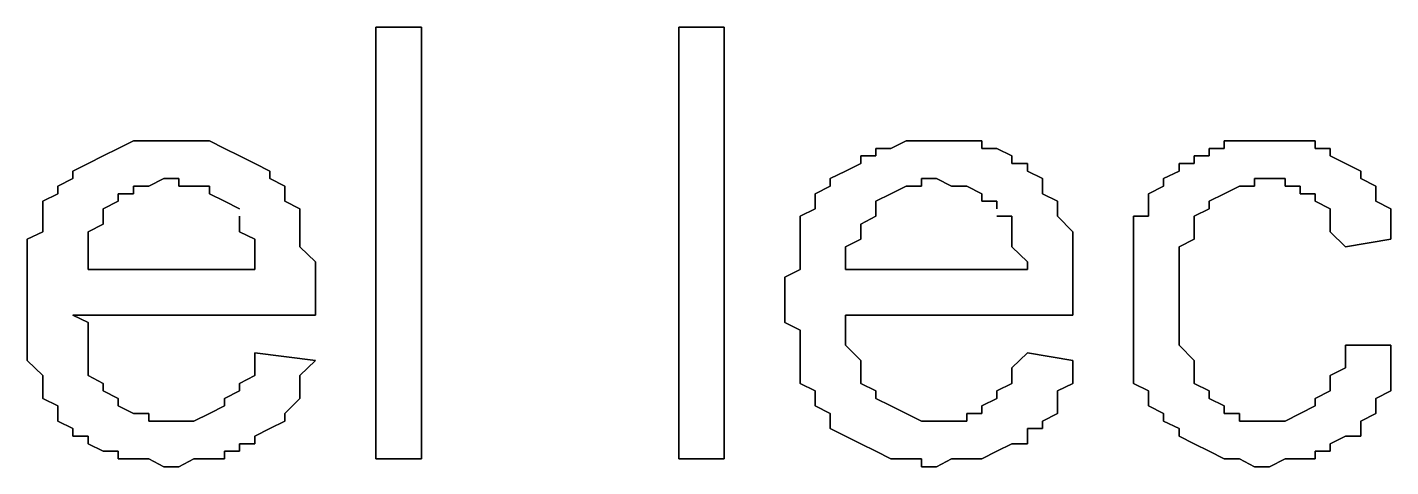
# Model space of a CAD drawing. Header units: metres. Extents: x 2.9 to 42.8, y 1.7 to 28.7.
# Drawn here: x 38.0294 to 38.3469, y 19.0235 to 19.1258 of the extents above; entities that cross this region are included whole.
import ezdxf

# ---------------------------------------------------------------- set-up
doc = ezdxf.new("R2010")
doc.units = ezdxf.units.M
doc.layers.add('GRIS', color=8, linetype='Continuous')

msp = doc.modelspace()

# ---------------------------------------------------------------- linework, layer by layer
at = {"layer": 'GRIS', "lineweight": -3}
for points in [[(38.1212, 19.1258), (38.1106, 19.1258), (38.1212, 19.1258)], [(38.1106, 19.1258), (38.1106, 19.0253), (38.1106, 19.1258)], [(38.1212, 19.0253), (38.1212, 19.1258), (38.1212, 19.0253)], [(38.1917, 19.1258), (38.1811, 19.1258), (38.1917, 19.1258)], [(38.1811, 19.1258), (38.1811, 19.0253), (38.1811, 19.1258)], [(38.1917, 19.0253), (38.1917, 19.1258), (38.1917, 19.0253)], [(38.0541, 19.0994), (38.0506, 19.0976), (38.0541, 19.0994)], [(38.0577, 19.0994), (38.0541, 19.0994), (38.0577, 19.0994)], [(38.0612, 19.0994), (38.0577, 19.0994), (38.0612, 19.0994)], [(38.0647, 19.0994), (38.0612, 19.0994), (38.0647, 19.0994)], [(38.0682, 19.0994), (38.0647, 19.0994), (38.0682, 19.0994)], [(38.0718, 19.0994), (38.0682, 19.0994), (38.0718, 19.0994)], [(38.0753, 19.0976), (38.0718, 19.0994), (38.0753, 19.0976)], [(38.2341, 19.0994), (38.2305, 19.0976), (38.2341, 19.0994)], [(38.2376, 19.0994), (38.2341, 19.0994), (38.2376, 19.0994)], [(38.2411, 19.0994), (38.2376, 19.0994), (38.2411, 19.0994)], [(38.2446, 19.0994), (38.2411, 19.0994), (38.2446, 19.0994)], [(38.2482, 19.0994), (38.2446, 19.0994), (38.2482, 19.0994)], [(38.2517, 19.0994), (38.2482, 19.0994), (38.2517, 19.0994)], [(38.2517, 19.0976), (38.2517, 19.0994), (38.2517, 19.0976)], [(38.3117, 19.0994), (38.3081, 19.0994), (38.3117, 19.0994)], [(38.3081, 19.0994), (38.3081, 19.0976), (38.3081, 19.0994)], [(38.3152, 19.0994), (38.3117, 19.0994), (38.3152, 19.0994)], [(38.3187, 19.0994), (38.3152, 19.0994), (38.3187, 19.0994)], [(38.3223, 19.0994), (38.3187, 19.0994), (38.3223, 19.0994)], [(38.3258, 19.0994), (38.3223, 19.0994), (38.3258, 19.0994)], [(38.3293, 19.0994), (38.3258, 19.0994), (38.3293, 19.0994)], [(38.3293, 19.0976), (38.3293, 19.0994), (38.3293, 19.0976)], [(38.0471, 19.0959), (38.0436, 19.0941), (38.0471, 19.0959)], [(38.0506, 19.0976), (38.0471, 19.0959), (38.0506, 19.0976)], [(38.0788, 19.0959), (38.0753, 19.0976), (38.0788, 19.0959)], [(38.0824, 19.0941), (38.0788, 19.0959), (38.0824, 19.0941)], [(38.227, 19.0959), (38.2235, 19.0959), (38.227, 19.0959)], [(38.2235, 19.0959), (38.2235, 19.0941), (38.2235, 19.0959)], [(38.2305, 19.0976), (38.227, 19.0976), (38.2305, 19.0976)], [(38.227, 19.0976), (38.227, 19.0959), (38.227, 19.0976)], [(38.2552, 19.0976), (38.2517, 19.0976), (38.2552, 19.0976)], [(38.2587, 19.0959), (38.2552, 19.0976), (38.2587, 19.0959)], [(38.2587, 19.0941), (38.2587, 19.0959), (38.2587, 19.0941)], [(38.3046, 19.0959), (38.3011, 19.0959), (38.3046, 19.0959)], [(38.3011, 19.0959), (38.3011, 19.0941), (38.3011, 19.0959)], [(38.3081, 19.0976), (38.3046, 19.0976), (38.3081, 19.0976)], [(38.3046, 19.0976), (38.3046, 19.0959), (38.3046, 19.0976)], [(38.3328, 19.0976), (38.3293, 19.0976), (38.3328, 19.0976)], [(38.3328, 19.0959), (38.3328, 19.0976), (38.3328, 19.0959)], [(38.3364, 19.0941), (38.3328, 19.0959), (38.3364, 19.0941)], [(38.0436, 19.0941), (38.04, 19.0923), (38.0436, 19.0941)], [(38.04, 19.0923), (38.04, 19.0906), (38.04, 19.0923)], [(38.0859, 19.0923), (38.0824, 19.0941), (38.0859, 19.0923)], [(38.0859, 19.0906), (38.0859, 19.0923), (38.0859, 19.0906)], [(38.2199, 19.0923), (38.2164, 19.0906), (38.2199, 19.0923)], [(38.2235, 19.0941), (38.2199, 19.0923), (38.2235, 19.0941)], [(38.2623, 19.0941), (38.2587, 19.0941), (38.2623, 19.0941)], [(38.2623, 19.0923), (38.2623, 19.0941), (38.2623, 19.0923)], [(38.2658, 19.0906), (38.2623, 19.0923), (38.2658, 19.0906)], [(38.2976, 19.0923), (38.294, 19.0906), (38.2976, 19.0923)], [(38.3011, 19.0941), (38.2976, 19.0941), (38.3011, 19.0941)], [(38.2976, 19.0941), (38.2976, 19.0923), (38.2976, 19.0941)], [(38.3399, 19.0923), (38.3364, 19.0941), (38.3399, 19.0923)], [(38.3399, 19.0906), (38.3399, 19.0923), (38.3399, 19.0906)], [(38.04, 19.0906), (38.0365, 19.0888), (38.04, 19.0906)], [(38.0365, 19.0888), (38.0365, 19.087), (38.0365, 19.0888)], [(38.0541, 19.087), (38.0541, 19.0888), (38.0541, 19.087)], [(38.0541, 19.0888), (38.0577, 19.0888), (38.0541, 19.0888)], [(38.0577, 19.0888), (38.0612, 19.0906), (38.0577, 19.0888)], [(38.0612, 19.0906), (38.0647, 19.0906), (38.0612, 19.0906)], [(38.0647, 19.0906), (38.0647, 19.0888), (38.0647, 19.0906)], [(38.0647, 19.0888), (38.0682, 19.0888), (38.0647, 19.0888)], [(38.0682, 19.0888), (38.0718, 19.0888), (38.0682, 19.0888)], [(38.0718, 19.0888), (38.0718, 19.087), (38.0718, 19.0888)], [(38.0894, 19.0888), (38.0859, 19.0906), (38.0894, 19.0888)], [(38.0894, 19.087), (38.0894, 19.0888), (38.0894, 19.087)], [(38.2164, 19.0888), (38.2129, 19.087), (38.2164, 19.0888)], [(38.2164, 19.0906), (38.2164, 19.0888), (38.2164, 19.0906)], [(38.2305, 19.087), (38.2341, 19.0888), (38.2305, 19.087)], [(38.2341, 19.0888), (38.2376, 19.0888), (38.2341, 19.0888)], [(38.2376, 19.0888), (38.2376, 19.0906), (38.2376, 19.0888)], [(38.2376, 19.0906), (38.2411, 19.0906), (38.2376, 19.0906)], [(38.2411, 19.0906), (38.2446, 19.0888), (38.2411, 19.0906)], [(38.2446, 19.0888), (38.2482, 19.0888), (38.2446, 19.0888)], [(38.2482, 19.0888), (38.2517, 19.087), (38.2482, 19.0888)], [(38.2658, 19.0888), (38.2658, 19.0906), (38.2658, 19.0888)], [(38.2658, 19.087), (38.2658, 19.0888), (38.2658, 19.087)], [(38.294, 19.0888), (38.2905, 19.087), (38.294, 19.0888)], [(38.294, 19.0906), (38.294, 19.0888), (38.294, 19.0906)], [(38.3081, 19.087), (38.3117, 19.0888), (38.3081, 19.087)], [(38.3117, 19.0888), (38.3152, 19.0888), (38.3117, 19.0888)], [(38.3152, 19.0888), (38.3152, 19.0906), (38.3152, 19.0888)], [(38.3152, 19.0906), (38.3187, 19.0906), (38.3152, 19.0906)], [(38.3187, 19.0906), (38.3223, 19.0906), (38.3187, 19.0906)], [(38.3223, 19.0906), (38.3223, 19.0888), (38.3223, 19.0906)], [(38.3223, 19.0888), (38.3258, 19.0888), (38.3223, 19.0888)], [(38.3258, 19.0888), (38.3258, 19.087), (38.3258, 19.0888)], [(38.3434, 19.0888), (38.3399, 19.0906), (38.3434, 19.0888)], [(38.3434, 19.087), (38.3434, 19.0888), (38.3434, 19.087)], [(38.0365, 19.087), (38.033, 19.0853), (38.0365, 19.087)], [(38.033, 19.0853), (38.033, 19.0835), (38.033, 19.0853)], [(38.0471, 19.0835), (38.0506, 19.0853), (38.0471, 19.0835)], [(38.0506, 19.0853), (38.0506, 19.087), (38.0506, 19.0853)], [(38.0506, 19.087), (38.0541, 19.087), (38.0506, 19.087)], [(38.0718, 19.087), (38.0753, 19.0853), (38.0718, 19.087)], [(38.0753, 19.0853), (38.0788, 19.0835), (38.0753, 19.0853)], [(38.0894, 19.0853), (38.0894, 19.087), (38.0894, 19.0853)], [(38.0929, 19.0835), (38.0894, 19.0853), (38.0929, 19.0835)], [(38.2129, 19.087), (38.2129, 19.0853), (38.2129, 19.087)], [(38.2129, 19.0853), (38.2129, 19.0835), (38.2129, 19.0853)], [(38.227, 19.0853), (38.2305, 19.087), (38.227, 19.0853)], [(38.227, 19.0835), (38.227, 19.0853), (38.227, 19.0835)], [(38.2517, 19.087), (38.2517, 19.0853), (38.2517, 19.087)], [(38.2517, 19.0853), (38.2552, 19.0853), (38.2517, 19.0853)], [(38.2552, 19.0853), (38.2552, 19.0835), (38.2552, 19.0853)], [(38.2693, 19.0853), (38.2658, 19.087), (38.2693, 19.0853)], [(38.2693, 19.0835), (38.2693, 19.0853), (38.2693, 19.0835)], [(38.2905, 19.087), (38.2905, 19.0853), (38.2905, 19.087)], [(38.2905, 19.0853), (38.2905, 19.0818), (38.2905, 19.0853)], [(38.3046, 19.0853), (38.3081, 19.087), (38.3046, 19.0853)], [(38.3046, 19.0835), (38.3046, 19.0853), (38.3046, 19.0835)], [(38.3258, 19.087), (38.3293, 19.087), (38.3258, 19.087)], [(38.3293, 19.087), (38.3293, 19.0853), (38.3293, 19.087)], [(38.3293, 19.0853), (38.3328, 19.0835), (38.3293, 19.0853)], [(38.3434, 19.0853), (38.3434, 19.087), (38.3434, 19.0853)], [(38.3469, 19.0835), (38.3434, 19.0853), (38.3469, 19.0835)], [(38.033, 19.0835), (38.033, 19.0818), (38.033, 19.0835)], [(38.033, 19.0818), (38.033, 19.0782), (38.033, 19.0818)], [(38.0471, 19.0818), (38.0471, 19.0835), (38.0471, 19.0818)], [(38.0471, 19.08), (38.0471, 19.0818), (38.0471, 19.08)], [(38.0788, 19.0818), (38.0788, 19.0782), (38.0788, 19.0818)], [(38.0929, 19.0818), (38.0929, 19.0835), (38.0929, 19.0818)], [(38.0929, 19.0782), (38.0929, 19.0818), (38.0929, 19.0782)], [(38.2129, 19.0835), (38.2094, 19.0818), (38.2129, 19.0835)], [(38.2094, 19.0818), (38.2094, 19.0782), (38.2094, 19.0818)], [(38.2235, 19.08), (38.227, 19.0818), (38.2235, 19.08)], [(38.227, 19.0818), (38.227, 19.0835), (38.227, 19.0818)], [(38.2552, 19.0818), (38.2587, 19.0818), (38.2552, 19.0818)], [(38.2587, 19.0818), (38.2587, 19.0782), (38.2587, 19.0818)], [(38.2693, 19.0818), (38.2693, 19.0835), (38.2693, 19.0818)], [(38.2729, 19.0782), (38.2693, 19.0818), (38.2729, 19.0782)], [(38.2905, 19.0818), (38.287, 19.0818), (38.2905, 19.0818)], [(38.287, 19.0818), (38.287, 19.0782), (38.287, 19.0818)], [(38.3011, 19.0818), (38.3046, 19.0835), (38.3011, 19.0818)], [(38.3011, 19.08), (38.3011, 19.0818), (38.3011, 19.08)], [(38.3328, 19.0835), (38.3328, 19.0818), (38.3328, 19.0835)], [(38.3328, 19.0818), (38.3328, 19.08), (38.3328, 19.0818)], [(38.3469, 19.08), (38.3469, 19.0835), (38.3469, 19.08)], [(38.0436, 19.0782), (38.0471, 19.08), (38.0436, 19.0782)], [(38.2235, 19.0782), (38.2235, 19.08), (38.2235, 19.0782)], [(38.3011, 19.0782), (38.3011, 19.08), (38.3011, 19.0782)], [(38.3328, 19.08), (38.3328, 19.0782), (38.3328, 19.08)], [(38.3469, 19.0782), (38.3469, 19.08), (38.3469, 19.0782)], [(38.033, 19.0782), (38.0294, 19.0765), (38.033, 19.0782)], [(38.0294, 19.0765), (38.0294, 19.0747), (38.0294, 19.0765)], [(38.0436, 19.0765), (38.0436, 19.0782), (38.0436, 19.0765)], [(38.0436, 19.0747), (38.0436, 19.0765), (38.0436, 19.0747)], [(38.0788, 19.0782), (38.0824, 19.0765), (38.0788, 19.0782)], [(38.0824, 19.0765), (38.0824, 19.0747), (38.0824, 19.0765)], [(38.0929, 19.0765), (38.0929, 19.0782), (38.0929, 19.0765)], [(38.0929, 19.0747), (38.0929, 19.0765), (38.0929, 19.0747)], [(38.2094, 19.0782), (38.2094, 19.0765), (38.2094, 19.0782)], [(38.2094, 19.0765), (38.2094, 19.0747), (38.2094, 19.0765)], [(38.2199, 19.0747), (38.2235, 19.0765), (38.2199, 19.0747)], [(38.2235, 19.0765), (38.2235, 19.0782), (38.2235, 19.0765)], [(38.2587, 19.0782), (38.2587, 19.0765), (38.2587, 19.0782)], [(38.2587, 19.0765), (38.2587, 19.0747), (38.2587, 19.0765)], [(38.2729, 19.0765), (38.2729, 19.0782), (38.2729, 19.0765)], [(38.2729, 19.0747), (38.2729, 19.0765), (38.2729, 19.0747)], [(38.287, 19.0782), (38.287, 19.0765), (38.287, 19.0782)], [(38.287, 19.0765), (38.287, 19.0747), (38.287, 19.0765)], [(38.2976, 19.0747), (38.3011, 19.0765), (38.2976, 19.0747)], [(38.3011, 19.0765), (38.3011, 19.0782), (38.3011, 19.0765)], [(38.3328, 19.0782), (38.3364, 19.0747), (38.3328, 19.0782)], [(38.3364, 19.0747), (38.3469, 19.0765), (38.3364, 19.0747)], [(38.3469, 19.0765), (38.3469, 19.0782), (38.3469, 19.0765)], [(38.0294, 19.0747), (38.0294, 19.0729), (38.0294, 19.0747)], [(38.0294, 19.0729), (38.0294, 19.0694), (38.0294, 19.0729)], [(38.0436, 19.0712), (38.0436, 19.0747), (38.0436, 19.0712)], [(38.0824, 19.0747), (38.0824, 19.0712), (38.0824, 19.0747)], [(38.0965, 19.0712), (38.0929, 19.0747), (38.0965, 19.0712)], [(38.2094, 19.0747), (38.2094, 19.0729), (38.2094, 19.0747)], [(38.2094, 19.0729), (38.2094, 19.0694), (38.2094, 19.0729)], [(38.2199, 19.0712), (38.2199, 19.0747), (38.2199, 19.0712)], [(38.2587, 19.0747), (38.2623, 19.0712), (38.2587, 19.0747)], [(38.2729, 19.0712), (38.2729, 19.0747), (38.2729, 19.0712)], [(38.287, 19.0747), (38.287, 19.0712), (38.287, 19.0747)], [(38.2976, 19.0712), (38.2976, 19.0747), (38.2976, 19.0712)], [(38.0294, 19.0694), (38.0294, 19.0676), (38.0294, 19.0694)], [(38.0436, 19.0694), (38.0436, 19.0712), (38.0436, 19.0694)], [(38.0824, 19.0694), (38.0436, 19.0694), (38.0824, 19.0694)], [(38.0824, 19.0712), (38.0824, 19.0694), (38.0824, 19.0712)], [(38.0965, 19.0694), (38.0965, 19.0712), (38.0965, 19.0694)], [(38.0965, 19.0676), (38.0965, 19.0694), (38.0965, 19.0676)], [(38.2094, 19.0694), (38.2058, 19.0676), (38.2094, 19.0694)], [(38.2199, 19.0694), (38.2199, 19.0712), (38.2199, 19.0694)], [(38.2623, 19.0694), (38.2199, 19.0694), (38.2623, 19.0694)], [(38.2623, 19.0712), (38.2623, 19.0694), (38.2623, 19.0712)], [(38.2729, 19.0694), (38.2729, 19.0712), (38.2729, 19.0694)], [(38.2729, 19.0676), (38.2729, 19.0694), (38.2729, 19.0676)], [(38.287, 19.0712), (38.287, 19.0694), (38.287, 19.0712)], [(38.287, 19.0694), (38.287, 19.0676), (38.287, 19.0694)], [(38.2976, 19.0694), (38.2976, 19.0712), (38.2976, 19.0694)], [(38.2976, 19.0659), (38.2976, 19.0694), (38.2976, 19.0659)], [(38.0294, 19.0676), (38.0294, 19.0641), (38.0294, 19.0676)], [(38.0965, 19.0641), (38.0965, 19.0676), (38.0965, 19.0641)], [(38.2058, 19.0676), (38.2058, 19.0641), (38.2058, 19.0676)], [(38.2729, 19.0641), (38.2729, 19.0676), (38.2729, 19.0641)], [(38.287, 19.0676), (38.287, 19.0641), (38.287, 19.0676)], [(38.2976, 19.0641), (38.2976, 19.0659), (38.2976, 19.0641)], [(38.0294, 19.0641), (38.0294, 19.0623), (38.0294, 19.0641)], [(38.0965, 19.0623), (38.0965, 19.0641), (38.0965, 19.0623)], [(38.2058, 19.0641), (38.2058, 19.0623), (38.2058, 19.0641)], [(38.2729, 19.0623), (38.2729, 19.0641), (38.2729, 19.0623)], [(38.287, 19.0641), (38.287, 19.0623), (38.287, 19.0641)], [(38.2976, 19.0623), (38.2976, 19.0641), (38.2976, 19.0623)], [(38.0294, 19.0623), (38.0294, 19.0606), (38.0294, 19.0623)], [(38.0294, 19.0606), (38.0294, 19.0571), (38.0294, 19.0606)], [(38.0965, 19.0606), (38.0965, 19.0623), (38.0965, 19.0606)], [(38.0965, 19.0588), (38.0965, 19.0606), (38.0965, 19.0588)], [(38.2058, 19.0623), (38.2058, 19.0606), (38.2058, 19.0623)], [(38.2058, 19.0606), (38.2058, 19.0571), (38.2058, 19.0606)], [(38.2729, 19.0606), (38.2729, 19.0623), (38.2729, 19.0606)], [(38.2729, 19.0588), (38.2729, 19.0606), (38.2729, 19.0588)], [(38.287, 19.0623), (38.287, 19.0606), (38.287, 19.0623)], [(38.287, 19.0606), (38.287, 19.0571), (38.287, 19.0606)], [(38.2976, 19.0588), (38.2976, 19.0623), (38.2976, 19.0588)], [(38.0294, 19.0571), (38.0294, 19.0553), (38.0294, 19.0571)], [(38.0436, 19.0571), (38.04, 19.0588), (38.0436, 19.0571)], [(38.04, 19.0588), (38.0965, 19.0588), (38.04, 19.0588)], [(38.0436, 19.0535), (38.0436, 19.0571), (38.0436, 19.0535)], [(38.2058, 19.0571), (38.2094, 19.0553), (38.2058, 19.0571)], [(38.2199, 19.0571), (38.2199, 19.0588), (38.2199, 19.0571)], [(38.2199, 19.0588), (38.2729, 19.0588), (38.2199, 19.0588)], [(38.2199, 19.0535), (38.2199, 19.0571), (38.2199, 19.0535)], [(38.287, 19.0571), (38.287, 19.0553), (38.287, 19.0571)], [(38.2976, 19.0571), (38.2976, 19.0588), (38.2976, 19.0571)], [(38.2976, 19.0535), (38.2976, 19.0571), (38.2976, 19.0535)], [(38.0294, 19.0553), (38.0294, 19.0518), (38.0294, 19.0553)], [(38.0436, 19.0518), (38.0436, 19.0535), (38.0436, 19.0518)], [(38.2094, 19.0553), (38.2094, 19.0518), (38.2094, 19.0553)], [(38.2199, 19.0518), (38.2199, 19.0535), (38.2199, 19.0518)], [(38.287, 19.0553), (38.287, 19.0518), (38.287, 19.0553)], [(38.2976, 19.0518), (38.2976, 19.0535), (38.2976, 19.0518)], [(38.0294, 19.0518), (38.0294, 19.05), (38.0294, 19.0518)], [(38.0294, 19.05), (38.0294, 19.0482), (38.0294, 19.05)], [(38.0436, 19.0482), (38.0436, 19.0518), (38.0436, 19.0482)], [(38.0824, 19.05), (38.0824, 19.0465), (38.0824, 19.05)], [(38.0965, 19.0482), (38.0824, 19.05), (38.0965, 19.0482)], [(38.2094, 19.0518), (38.2094, 19.05), (38.2094, 19.0518)], [(38.2094, 19.05), (38.2094, 19.0482), (38.2094, 19.05)], [(38.2235, 19.0482), (38.2199, 19.0518), (38.2235, 19.0482)], [(38.2623, 19.05), (38.2587, 19.0465), (38.2623, 19.05)], [(38.2729, 19.0482), (38.2623, 19.05), (38.2729, 19.0482)], [(38.287, 19.0518), (38.287, 19.05), (38.287, 19.0518)], [(38.287, 19.05), (38.287, 19.0482), (38.287, 19.05)], [(38.3011, 19.0482), (38.2976, 19.0518), (38.3011, 19.0482)], [(38.3364, 19.0518), (38.3364, 19.0482), (38.3364, 19.0518)], [(38.3469, 19.0518), (38.3364, 19.0518), (38.3469, 19.0518)], [(38.3469, 19.0482), (38.3469, 19.0518), (38.3469, 19.0482)], [(38.0294, 19.0482), (38.033, 19.0447), (38.0294, 19.0482)], [(38.0436, 19.0465), (38.0436, 19.0482), (38.0436, 19.0465)], [(38.0929, 19.0447), (38.0965, 19.0482), (38.0929, 19.0447)], [(38.2094, 19.0482), (38.2094, 19.0447), (38.2094, 19.0482)], [(38.2235, 19.0465), (38.2235, 19.0482), (38.2235, 19.0465)], [(38.2729, 19.0447), (38.2729, 19.0482), (38.2729, 19.0447)], [(38.287, 19.0482), (38.287, 19.0447), (38.287, 19.0482)], [(38.3011, 19.0465), (38.3011, 19.0482), (38.3011, 19.0465)], [(38.3364, 19.0482), (38.3364, 19.0465), (38.3364, 19.0482)], [(38.3469, 19.0465), (38.3469, 19.0482), (38.3469, 19.0465)], [(38.033, 19.0447), (38.033, 19.0429), (38.033, 19.0447)], [(38.0436, 19.0447), (38.0436, 19.0465), (38.0436, 19.0447)], [(38.0471, 19.0429), (38.0436, 19.0447), (38.0471, 19.0429)], [(38.0824, 19.0447), (38.0788, 19.0429), (38.0824, 19.0447)], [(38.0824, 19.0465), (38.0824, 19.0447), (38.0824, 19.0465)], [(38.0929, 19.0429), (38.0929, 19.0447), (38.0929, 19.0429)], [(38.2094, 19.0447), (38.2094, 19.0429), (38.2094, 19.0447)], [(38.2235, 19.0447), (38.2235, 19.0465), (38.2235, 19.0447)], [(38.2235, 19.0429), (38.2235, 19.0447), (38.2235, 19.0429)], [(38.2587, 19.0465), (38.2587, 19.0447), (38.2587, 19.0465)], [(38.2587, 19.0447), (38.2587, 19.0429), (38.2587, 19.0447)], [(38.2729, 19.0429), (38.2729, 19.0447), (38.2729, 19.0429)], [(38.287, 19.0447), (38.287, 19.0429), (38.287, 19.0447)], [(38.3011, 19.0447), (38.3011, 19.0465), (38.3011, 19.0447)], [(38.3011, 19.0429), (38.3011, 19.0447), (38.3011, 19.0429)], [(38.3364, 19.0465), (38.3328, 19.0447), (38.3364, 19.0465)], [(38.3328, 19.0447), (38.3328, 19.0412), (38.3328, 19.0447)], [(38.3469, 19.0429), (38.3469, 19.0465), (38.3469, 19.0429)], [(38.033, 19.0429), (38.033, 19.0412), (38.033, 19.0429)], [(38.033, 19.0412), (38.033, 19.0394), (38.033, 19.0412)], [(38.0471, 19.0412), (38.0471, 19.0429), (38.0471, 19.0412)], [(38.0506, 19.0394), (38.0471, 19.0412), (38.0506, 19.0394)], [(38.0788, 19.0412), (38.0753, 19.0394), (38.0788, 19.0412)], [(38.0788, 19.0429), (38.0788, 19.0412), (38.0788, 19.0429)], [(38.0929, 19.0412), (38.0929, 19.0429), (38.0929, 19.0412)], [(38.0929, 19.0394), (38.0929, 19.0412), (38.0929, 19.0394)], [(38.2094, 19.0429), (38.2129, 19.0412), (38.2094, 19.0429)], [(38.2129, 19.0412), (38.2129, 19.0394), (38.2129, 19.0412)], [(38.227, 19.0412), (38.2235, 19.0429), (38.227, 19.0412)], [(38.227, 19.0394), (38.227, 19.0412), (38.227, 19.0394)], [(38.2587, 19.0429), (38.2552, 19.0412), (38.2587, 19.0429)], [(38.2552, 19.0412), (38.2552, 19.0394), (38.2552, 19.0412)], [(38.2693, 19.0412), (38.2729, 19.0429), (38.2693, 19.0412)], [(38.2693, 19.0394), (38.2693, 19.0412), (38.2693, 19.0394)], [(38.287, 19.0429), (38.2905, 19.0412), (38.287, 19.0429)], [(38.2905, 19.0412), (38.2905, 19.0394), (38.2905, 19.0412)], [(38.3046, 19.0412), (38.3011, 19.0429), (38.3046, 19.0412)], [(38.3046, 19.0394), (38.3046, 19.0412), (38.3046, 19.0394)], [(38.3328, 19.0412), (38.3293, 19.0394), (38.3328, 19.0412)], [(38.3434, 19.0394), (38.3469, 19.0412), (38.3434, 19.0394)], [(38.3469, 19.0412), (38.3469, 19.0429), (38.3469, 19.0412)], [(38.033, 19.0394), (38.0365, 19.0377), (38.033, 19.0394)], [(38.0365, 19.0377), (38.0365, 19.0359), (38.0365, 19.0377)], [(38.0506, 19.0377), (38.0506, 19.0394), (38.0506, 19.0377)], [(38.0541, 19.0359), (38.0506, 19.0377), (38.0541, 19.0359)], [(38.0753, 19.0377), (38.0718, 19.0359), (38.0753, 19.0377)], [(38.0753, 19.0394), (38.0753, 19.0377), (38.0753, 19.0394)], [(38.0894, 19.0359), (38.0929, 19.0394), (38.0894, 19.0359)], [(38.2129, 19.0394), (38.2129, 19.0377), (38.2129, 19.0394)], [(38.2129, 19.0377), (38.2164, 19.0359), (38.2129, 19.0377)], [(38.2305, 19.0377), (38.227, 19.0394), (38.2305, 19.0377)], [(38.2341, 19.0359), (38.2305, 19.0377), (38.2341, 19.0359)], [(38.2552, 19.0394), (38.2517, 19.0377), (38.2552, 19.0394)], [(38.2517, 19.0377), (38.2517, 19.0359), (38.2517, 19.0377)], [(38.2693, 19.0359), (38.2693, 19.0394), (38.2693, 19.0359)], [(38.2905, 19.0394), (38.2905, 19.0377), (38.2905, 19.0394)], [(38.2905, 19.0377), (38.294, 19.0359), (38.2905, 19.0377)], [(38.3081, 19.0377), (38.3046, 19.0394), (38.3081, 19.0377)], [(38.3081, 19.0359), (38.3081, 19.0377), (38.3081, 19.0359)], [(38.3293, 19.0377), (38.3258, 19.0359), (38.3293, 19.0377)], [(38.3293, 19.0394), (38.3293, 19.0377), (38.3293, 19.0394)], [(38.3434, 19.0377), (38.3434, 19.0394), (38.3434, 19.0377)], [(38.3434, 19.0359), (38.3434, 19.0377), (38.3434, 19.0359)], [(38.0365, 19.0359), (38.0365, 19.0341), (38.0365, 19.0359)], [(38.0577, 19.0359), (38.0541, 19.0359), (38.0577, 19.0359)], [(38.0577, 19.0341), (38.0577, 19.0359), (38.0577, 19.0341)], [(38.0718, 19.0359), (38.0682, 19.0341), (38.0718, 19.0359)], [(38.0894, 19.0341), (38.0894, 19.0359), (38.0894, 19.0341)], [(38.2164, 19.0359), (38.2164, 19.0341), (38.2164, 19.0359)], [(38.2376, 19.0341), (38.2341, 19.0359), (38.2376, 19.0341)], [(38.2517, 19.0359), (38.2482, 19.0359), (38.2517, 19.0359)], [(38.2482, 19.0359), (38.2482, 19.0341), (38.2482, 19.0359)], [(38.2658, 19.0341), (38.2693, 19.0359), (38.2658, 19.0341)], [(38.294, 19.0359), (38.294, 19.0341), (38.294, 19.0359)], [(38.3117, 19.0359), (38.3081, 19.0359), (38.3117, 19.0359)], [(38.3117, 19.0341), (38.3117, 19.0359), (38.3117, 19.0341)], [(38.3258, 19.0359), (38.3223, 19.0341), (38.3258, 19.0359)], [(38.3399, 19.0341), (38.3434, 19.0359), (38.3399, 19.0341)], [(38.0365, 19.0341), (38.04, 19.0324), (38.0365, 19.0341)], [(38.04, 19.0324), (38.04, 19.0306), (38.04, 19.0324)], [(38.0612, 19.0341), (38.0577, 19.0341), (38.0612, 19.0341)], [(38.0647, 19.0341), (38.0612, 19.0341), (38.0647, 19.0341)], [(38.0682, 19.0341), (38.0647, 19.0341), (38.0682, 19.0341)], [(38.0824, 19.0306), (38.0859, 19.0324), (38.0824, 19.0306)], [(38.0859, 19.0324), (38.0894, 19.0341), (38.0859, 19.0324)], [(38.2164, 19.0341), (38.2164, 19.0324), (38.2164, 19.0341)], [(38.2164, 19.0324), (38.2199, 19.0306), (38.2164, 19.0324)], [(38.2411, 19.0341), (38.2376, 19.0341), (38.2411, 19.0341)], [(38.2446, 19.0341), (38.2411, 19.0341), (38.2446, 19.0341)], [(38.2482, 19.0341), (38.2446, 19.0341), (38.2482, 19.0341)], [(38.2623, 19.0306), (38.2623, 19.0324), (38.2623, 19.0306)], [(38.2623, 19.0324), (38.2658, 19.0324), (38.2623, 19.0324)], [(38.2658, 19.0324), (38.2658, 19.0341), (38.2658, 19.0324)], [(38.294, 19.0341), (38.2976, 19.0324), (38.294, 19.0341)], [(38.2976, 19.0324), (38.2976, 19.0306), (38.2976, 19.0324)], [(38.3152, 19.0341), (38.3117, 19.0341), (38.3152, 19.0341)], [(38.3187, 19.0341), (38.3152, 19.0341), (38.3187, 19.0341)], [(38.3223, 19.0341), (38.3187, 19.0341), (38.3223, 19.0341)], [(38.3399, 19.0324), (38.3399, 19.0341), (38.3399, 19.0324)], [(38.3399, 19.0306), (38.3399, 19.0324), (38.3399, 19.0306)], [(38.04, 19.0306), (38.0436, 19.0306), (38.04, 19.0306)], [(38.0436, 19.0306), (38.0436, 19.0288), (38.0436, 19.0306)], [(38.0436, 19.0288), (38.0471, 19.0271), (38.0436, 19.0288)], [(38.0788, 19.0271), (38.0788, 19.0288), (38.0788, 19.0271)], [(38.0788, 19.0288), (38.0824, 19.0288), (38.0788, 19.0288)], [(38.0824, 19.0288), (38.0824, 19.0306), (38.0824, 19.0288)], [(38.2199, 19.0306), (38.2235, 19.0288), (38.2199, 19.0306)], [(38.2235, 19.0288), (38.227, 19.0271), (38.2235, 19.0288)], [(38.2552, 19.0271), (38.2587, 19.0288), (38.2552, 19.0271)], [(38.2587, 19.0288), (38.2623, 19.0288), (38.2587, 19.0288)], [(38.2623, 19.0288), (38.2623, 19.0306), (38.2623, 19.0288)], [(38.2976, 19.0306), (38.3011, 19.0288), (38.2976, 19.0306)], [(38.3011, 19.0288), (38.3046, 19.0271), (38.3011, 19.0288)], [(38.3328, 19.0288), (38.3364, 19.0306), (38.3328, 19.0288)], [(38.3328, 19.0271), (38.3328, 19.0288), (38.3328, 19.0271)], [(38.3364, 19.0306), (38.3399, 19.0306), (38.3364, 19.0306)], [(38.0471, 19.0271), (38.0506, 19.0271), (38.0471, 19.0271)], [(38.0506, 19.0271), (38.0506, 19.0253), (38.0506, 19.0271)], [(38.0506, 19.0253), (38.0541, 19.0253), (38.0506, 19.0253)], [(38.0541, 19.0253), (38.0577, 19.0253), (38.0541, 19.0253)], [(38.0577, 19.0253), (38.0612, 19.0235), (38.0577, 19.0253)], [(38.0647, 19.0235), (38.0682, 19.0253), (38.0647, 19.0235)], [(38.0682, 19.0253), (38.0718, 19.0253), (38.0682, 19.0253)], [(38.0718, 19.0253), (38.0753, 19.0253), (38.0718, 19.0253)], [(38.0753, 19.0253), (38.0753, 19.0271), (38.0753, 19.0253)], [(38.0753, 19.0271), (38.0788, 19.0271), (38.0753, 19.0271)], [(38.1106, 19.0253), (38.1212, 19.0253), (38.1106, 19.0253)], [(38.1811, 19.0253), (38.1917, 19.0253), (38.1811, 19.0253)], [(38.227, 19.0271), (38.2305, 19.0253), (38.227, 19.0271)], [(38.2305, 19.0253), (38.2341, 19.0253), (38.2305, 19.0253)], [(38.2341, 19.0253), (38.2376, 19.0253), (38.2341, 19.0253)], [(38.2376, 19.0253), (38.2376, 19.0235), (38.2376, 19.0253)], [(38.2411, 19.0235), (38.2446, 19.0253), (38.2411, 19.0235)], [(38.2446, 19.0253), (38.2482, 19.0253), (38.2446, 19.0253)], [(38.2482, 19.0253), (38.2517, 19.0253), (38.2482, 19.0253)], [(38.2517, 19.0253), (38.2552, 19.0271), (38.2517, 19.0253)], [(38.3046, 19.0271), (38.3081, 19.0253), (38.3046, 19.0271)], [(38.3081, 19.0253), (38.3117, 19.0253), (38.3081, 19.0253)], [(38.3117, 19.0253), (38.3152, 19.0235), (38.3117, 19.0253)], [(38.3187, 19.0235), (38.3223, 19.0253), (38.3187, 19.0235)], [(38.3223, 19.0253), (38.3258, 19.0253), (38.3223, 19.0253)], [(38.3258, 19.0253), (38.3293, 19.0253), (38.3258, 19.0253)], [(38.3293, 19.0253), (38.3293, 19.0271), (38.3293, 19.0253)], [(38.3293, 19.0271), (38.3328, 19.0271), (38.3293, 19.0271)], [(38.0612, 19.0235), (38.0647, 19.0235), (38.0612, 19.0235)], [(38.2376, 19.0235), (38.2411, 19.0235), (38.2376, 19.0235)], [(38.3152, 19.0235), (38.3187, 19.0235), (38.3152, 19.0235)]]:
    msp.add_lwpolyline(points, dxfattribs=at)

doc.saveas('drawing.dxf')
